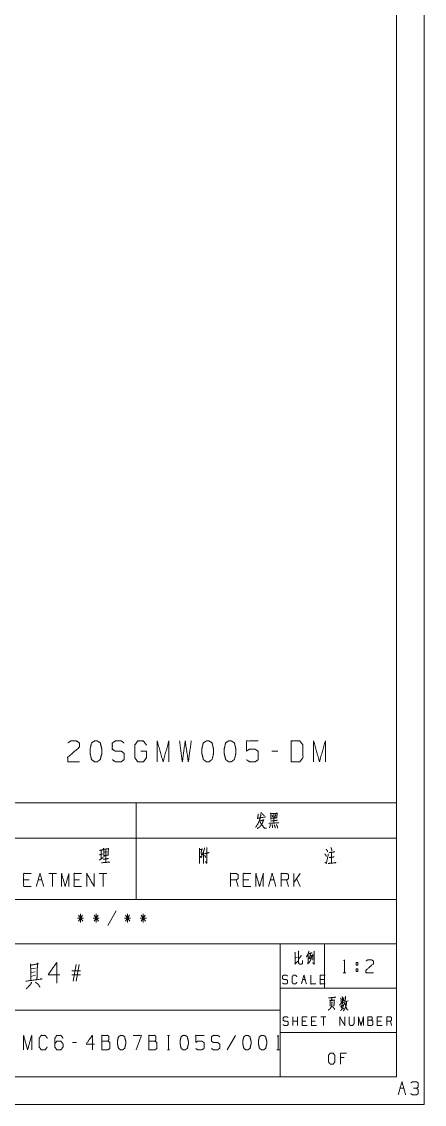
# Model space of a CAD drawing. Header units: millimetres. Extents: x 0 to 420, y 0 to 297.
# Drawn here: x 347.3 to 420, y 0 to 195.6 of the extents above; entities that cross this region are included whole.
import ezdxf

# ---------------------------------------------------------------- set-up
doc = ezdxf.new("R2010")
doc.units = ezdxf.units.MM
doc.layers.add('101', color=7, linetype='Continuous', true_color=0xffffff)

msp = doc.modelspace()

# ---------------------------------------------------------------- linework, layer by layer
at = {"layer": '101', "color": 133, "linetype": 'Continuous', "lineweight": 18}
for p, q in [((420, 0), (420, 297)), ((415, 5), (415, 292)), ((235, 37), (415, 37)), ((235, 29), (415, 29)), ((394, 29), (394, 5)), ((402, 29), (402, 21)), ((394, 21), (415, 21)), ((285, 17), (394, 17)), ((394, 13), (415, 13)), ((25, 5), (415, 5)), ((235, 5), (415, 5)), ((0, 0), (420, 0))]:
    msp.add_line(p, q, dxfattribs=at)
at = {"layer": '101', "color": 72, "linetype": 'Continuous', "lineweight": 18}
for p, q in [((393.53, 63.81), (392.47, 63.81)), ((338, 54.46), (368, 54.46)), ((368, 54.46), (415, 54.46)), ((368, 54.46), (368, 48.11)), ((415, 54.46), (415, 48.11)), ((392.8, 52.53), (392.8, 50.83)), ((338, 48.11), (368, 48.11)), ((368, 48.11), (415, 48.11)), ((368, 48.11), (368, 37)), ((415, 48.11), (415, 37)), ((362.27, 45.55), (362.75, 45.65)), ((362.5, 46.1), (362.48, 43.7)), ((403.26, 45.53), (403.26, 43.6)), ((353.56, 41.74), (352.21, 41.74)), ((352.88, 41.74), (352.88, 39.36)), ((362.66, 41.74), (361.32, 41.74)), ((361.99, 41.74), (361.99, 39.36)), ((397.58, 41.74), (396.41, 40.09)), ((396.41, 39.36), (396.41, 41.74)), ((348.67, 40.56), (347.66, 40.56)), ((350.27, 40.56), (350.94, 40.56)), ((357.77, 40.56), (356.76, 40.56)), ((386.37, 39.36), (386.04, 40.56)), ((388.31, 40.56), (387.31, 40.56)), ((392.19, 40.56), (392.87, 40.56)), ((395.48, 39.36), (395.14, 40.56)), ((397.58, 39.36), (396.91, 40.79)), ((338, 37), (368, 37)), ((368, 37), (415, 37)), ((358.49, 33.64), (357.38, 33.64)), ((358.3, 34.17), (357.58, 33.12)), ((357.58, 34.17), (358.32, 33.12)), ((357.93, 32.84), (357.93, 34.42)), ((361.32, 33.64), (360.21, 33.64)), ((361.13, 34.17), (360.4, 33.12)), ((360.4, 34.17), (361.15, 33.12)), ((360.76, 32.84), (360.76, 34.42)), ((364.35, 34.94), (362.86, 32.32)), ((366.98, 33.64), (365.87, 33.64)), ((366.06, 34.17), (366.8, 33.12)), ((366.78, 34.17), (366.06, 33.12)), ((366.41, 32.84), (366.41, 34.42)), ((369.81, 33.64), (368.7, 33.64)), ((369.61, 34.17), (368.89, 33.12)), ((368.89, 34.17), (369.63, 33.12)), ((369.24, 32.84), (369.24, 34.42)), ((396.78, 26.5), (397.1, 26.62)), ((349.79, 24.62), (348.98, 24.46)), ((348.98, 23.8), (349.76, 23.95)), ((357.94, 24.15), (356.35, 24.15)), ((356.6, 22.26), (357.13, 25.29)), ((357.69, 25.29), (357.16, 22.26)), ((405.37, 23.74), (405.8, 23.74)), ((407.69, 24.46), (407.69, 23.99)), ((407.69, 24.46), (408.02, 24.46)), ((349.79, 23.36), (348.98, 23.13)), ((357.94, 23.4), (356.35, 23.4)), ((398.04, 22.56), (398.48, 22.56)), ((401.88, 22.56), (401.21, 22.56)), ((404.78, 18.63), (405.57, 18.79)), ((405.68, 18.57), (406.23, 18.69)), ((396.24, 14.25), (396.24, 15.82)), ((397.13, 14.25), (397.13, 15.82)), ((402.22, 15.82), (401.33, 15.82)), ((401.78, 15.82), (401.78, 14.25)), ((397.13, 15.04), (396.24, 15.04)), ((398.6, 15.04), (397.94, 15.04)), ((400.3, 15.04), (399.63, 15.04)), ((412.18, 15.04), (411.51, 15.04)), ((414.1, 14.25), (413.88, 15.04)), ((373.63, 12.47), (374, 12.47)), ((373.83, 12.47), (373.83, 9.85)), ((385.88, 12.47), (384.4, 9.85)), ((357.23, 11.17), (356.49, 11.17)), ((373.63, 9.85), (374, 9.85)), ((393.39, 9.85), (393.86, 9.85)), ((405.52, 8.46), (404.84, 8.46)), ((415.62, 2.91), (416.3, 2.91))]:
    msp.add_line(p, q, dxfattribs=at)
for points, knots in [([(355.63, 65.31), (356.13, 65.66), (357.22, 65.66), (357.74, 65.31), (357.74, 64.56), (355.6, 62.67), (355.63, 61.92), (357.74, 61.92)], [0, 0, 0.069692, 0.192975, 0.265274, 0.350227, 0.674741, 0.759752, 1, 1]), ([(360.97, 61.92), (361.5, 62.32), (361.78, 63.42), (361.78, 64.17), (361.5, 65.31), (360.97, 65.66), (360.44, 65.66), (359.91, 65.31), (359.64, 64.17), (359.66, 63.42), (359.91, 62.32), (360.44, 61.92), (360.97, 61.92)], [0, 0, 0.067527, 0.183972, 0.260585, 0.380944, 0.446143, 0.500306, 0.565505, 0.685865, 0.76253, 0.878311, 0.945838, 1, 1]), ([(363.67, 62.28), (364.2, 61.92), (365.29, 61.92), (365.81, 62.32), (365.81, 63.42), (365.29, 63.81), (364.23, 63.81), (363.67, 64.17), (363.67, 65.31), (364.23, 65.66), (365.29, 65.66), (365.81, 65.31)], [0, 0, 0.068034, 0.184056, 0.254519, 0.372335, 0.442798, 0.555846, 0.62637, 0.748394, 0.818917, 0.931966, 1, 1]), ([(368.79, 63.81), (369.85, 63.81), (369.85, 62.67), (369.32, 61.92), (368.24, 61.92), (367.71, 62.67), (367.71, 64.92), (368.26, 65.66), (369.29, 65.66), (369.82, 64.92)], [0, 0, 0.103299, 0.214799, 0.304264, 0.410276, 0.499742, 0.718897, 0.809959, 0.910536, 1, 1]), ([(371.77, 61.92), (371.77, 65.66), (372.83, 61.92), (373.88, 65.66), (373.88, 61.92)], [0, 0, 0.245192, 0.5, 0.754808, 1, 1]), ([(375.8, 65.66), (376.31, 61.92), (376.83, 65.66), (377.39, 61.92), (377.92, 65.66)], [0, 0, 0.249746, 0.499742, 0.750003, 1, 1]), ([(381.15, 61.92), (381.68, 62.32), (381.95, 63.42), (381.95, 64.17), (381.68, 65.31), (381.15, 65.66), (380.62, 65.66), (380.09, 65.31), (379.81, 64.17), (379.84, 63.42), (380.09, 62.32), (380.62, 61.92), (381.15, 61.92)], [0, 0, 0.067524, 0.18397, 0.260583, 0.380942, 0.446139, 0.500306, 0.565502, 0.685862, 0.762528, 0.878309, 0.945833, 1, 1]), ([(385.18, 61.92), (385.71, 62.32), (385.99, 63.42), (385.99, 64.17), (385.71, 65.31), (385.18, 65.66), (384.65, 65.66), (384.12, 65.31), (383.85, 64.17), (383.87, 63.42), (384.12, 62.32), (384.65, 61.92), (385.18, 61.92)], [0, 0, 0.067527, 0.183972, 0.260585, 0.380944, 0.446143, 0.500306, 0.565505, 0.685865, 0.76253, 0.878311, 0.945838, 1, 1]), ([(387.88, 62.28), (388.41, 61.92), (389.5, 61.92), (390.02, 62.28), (390.02, 63.77), (389.5, 64.17), (388.41, 64.17), (387.88, 63.81), (387.88, 65.66), (390.02, 65.66)], [0, 0, 0.062226, 0.168345, 0.230571, 0.376816, 0.441264, 0.547383, 0.609609, 0.790491, 1, 1]), ([(395.98, 61.92), (397.54, 61.92), (398.09, 62.67), (398.09, 64.92), (397.54, 65.66), (395.98, 65.66), (395.98, 61.92)], [0, 0, 0.142134, 0.22716, 0.43179, 0.516817, 0.658951, 1, 1]), ([(400.01, 61.92), (400.01, 65.66), (401.07, 61.92), (402.13, 65.66), (402.13, 61.92)], [0, 0, 0.245192, 0.5, 0.754808, 1, 1]), ([(390.52, 52.78), (390.54, 52.57), (390.51, 52.48), (390.42, 52), (390.35, 51.68), (390.26, 51.38), (390.15, 51.1), (389.9, 50.6), (389.76, 50.38), (389.64, 50.2), (389.53, 50.08)], [0, 0, 0.068481, 0.104655, 0.269443, 0.382885, 0.489552, 0.590082, 0.780357, 0.870991, 0.944092, 1, 1]), ([(389.99, 52.48), (390.01, 52.33), (389.89, 51.63), (389.85, 51.68), (391.3, 51.93), (391.21, 51.93), (391.11, 51.9)], [0, 0, 0.058285, 0.332616, 0.356247, 0.923845, 0.957955, 1, 1]), ([(390.26, 51.25), (390.35, 51.23), (391, 51.38), (390.95, 51.45), (390.91, 51.28), (390.79, 50.87), (390.66, 50.62), (390.51, 50.38), (390.31, 50.18), (390.12, 50.02), (389.96, 49.93), (389.83, 49.83)], [0, 0, 0.031676, 0.263155, 0.294839, 0.356434, 0.500885, 0.597121, 0.69935, 0.795581, 0.880301, 0.945114, 1, 1]), ([(390.29, 51), (390.35, 50.98), (391.12, 49.9), (391.48, 49.9), (391.12, 49.95), (390.98, 50.08)], [0, 0, 0.025648, 0.606398, 0.761127, 0.917398, 1, 1]), ([(390.75, 52.5), (390.96, 52.3), (391.04, 52.2), (391.07, 52.13)], [0, 0, 0.586649, 0.833102, 1, 1]), ([(391.92, 50.78), (393.7, 50.87), (393.65, 50.9), (393.42, 50.85)], [0, 0, 0.858876, 0.887043, 1, 1]), ([(392.25, 52.68), (392.27, 52.48), (392.3, 51.5), (392.29, 51.68), (393.44, 51.78), (393.35, 51.8), (393.44, 52.7), (393.47, 52.6), (392.27, 52.53)], [0, 0, 0.041725, 0.244476, 0.281028, 0.520681, 0.53977, 0.7277, 0.749741, 1, 1]), ([(392.25, 51.2), (393.44, 51.33), (393.35, 51.33), (393.15, 51.3)], [0, 0, 0.807204, 0.867119, 1, 1]), ([(392.48, 52.28), (392.57, 52.08), (392.59, 51.93)], [0, 0, 0.591431, 1, 1]), ([(393.14, 52.38), (393.14, 52.25), (392.98, 51.78)], [0, 0, 0.199703, 1, 1]), ([(392.2, 50.58), (392.18, 50.4), (392.15, 50.23), (392.09, 50.13), (392, 50)], [0, 0, 0.283375, 0.571018, 0.753354, 1, 1]), ([(392.52, 50.55), (392.6, 50.18), (392.6, 49.98)], [0, 0, 0.658277, 1, 1]), ([(392.91, 50.5), (393.03, 50.18), (393.05, 50.1), (393.05, 49.93)], [0, 0, 0.579761, 0.708232, 1, 1]), ([(393.28, 50.6), (393.51, 50.1), (393.52, 50), (393.52, 49.93)], [0, 0, 0.757087, 0.896807, 1, 1]), ([(361.34, 45.87), (361.97, 46), (361.92, 46.03), (361.67, 45.93), (361.67, 44.38), (361.32, 44.15), (362.02, 44.6)], [0, 0, 0.171508, 0.187016, 0.257597, 0.667533, 0.778358, 1, 1]), ([(361.92, 45.23), (361.9, 45.23), (361.35, 45.1)], [0, 0, 0.030453, 1, 1]), ([(362.08, 46.28), (362.11, 46.08), (362.13, 45.45), (362.17, 44.75), (362.15, 44.93), (362.52, 45), (362.96, 45.02), (362.89, 45.05), (362.98, 46.3), (363, 46.22), (362.94, 46.2), (362.13, 46.08)], [0, 0, 0.0422, 0.172115, 0.317747, 0.354293, 0.432981, 0.524937, 0.540517, 0.800892, 0.816902, 0.829077, 1, 1]), ([(379.39, 46.3), (379.43, 46.05), (379.43, 43.55), (379.41, 43.78), (379.43, 43.95)], [0, 0, 0.080051, 0.872676, 0.944234, 1, 1]), ([(379.45, 46.03), (379.92, 46.1), (379.85, 46.18), (379.68, 45.45), (379.7, 45.35), (379.77, 45.23), (379.8, 45.1), (379.8, 44.8), (379.77, 44.68), (379.71, 44.58), (379.55, 44.77), (379.73, 44.63)], [0, 0, 0.176449, 0.214093, 0.486652, 0.523743, 0.576195, 0.62364, 0.733214, 0.78066, 0.821997, 0.915335, 1, 1]), ([(380.3, 46.38), (380.3, 46.2), (380.21, 45.9), (380.1, 45.58), (380, 45.33), (379.91, 45.15)], [0, 0, 0.134901, 0.375985, 0.639526, 0.848865, 1, 1]), ([(380.15, 45.7), (380.14, 43.53), (380.12, 43.73), (380.14, 43.88)], [0, 0, 0.860769, 0.940226, 1, 1]), ([(380.33, 45.28), (381.13, 45.5), (381.07, 45.5), (380.91, 45.43)], [0, 0, 0.783129, 0.833379, 1, 1]), ([(380.35, 45), (380.47, 44.77), (380.49, 44.63), (380.42, 44.9)], [0, 0, 0.371206, 0.589538, 1, 1]), ([(380.74, 46.4), (380.76, 46.22), (380.72, 43.8), (380.72, 43.65), (380.68, 43.55), (380.47, 43.88), (380.7, 43.6)], [0, 0, 0.048809, 0.721809, 0.763433, 0.792866, 0.900556, 1, 1]), ([(402.04, 45.25), (402.12, 45.15), (402.23, 45), (402.28, 44.9), (402.3, 44.8)], [0, 0, 0.250916, 0.596269, 0.80909, 1, 1]), ([(402.07, 43.78), (402.3, 43.5), (402.69, 45.25)], [0, 0, 0.166599, 1, 1]), ([(402.28, 46.1), (402.51, 45.78), (402.53, 45.62)], [0, 0, 0.724919, 1, 1]), ([(402.81, 45.5), (403.63, 45.6), (403.86, 45.62), (403.79, 45.65), (403.7, 45.6)], [0, 0, 0.667715, 0.856109, 0.917228, 1, 1]), ([(403.11, 46.4), (403.22, 46.22), (403.27, 46.05), (403.31, 45.95), (403.31, 45.8)], [0, 0, 0.317961, 0.602104, 0.766914, 1, 1]), ([(361.72, 43.65), (363.19, 43.78), (363.09, 43.8), (362.94, 43.75)], [0, 0, 0.850448, 0.913377, 1, 1]), ([(362.04, 44.3), (362.13, 44.3), (363, 44.43), (362.94, 44.43), (362.82, 44.4)], [0, 0, 0.077353, 0.843142, 0.889525, 1, 1]), ([(402.62, 43.53), (404.03, 43.65), (404, 43.7), (403.84, 43.63)], [0, 0, 0.856874, 0.893835, 1, 1]), ([(402.81, 44.6), (403.57, 44.7), (403.75, 44.73), (403.7, 44.75), (403.63, 44.73)], [0, 0, 0.710676, 0.876155, 0.930483, 1, 1]), ([(349, 39.36), (347.66, 39.36), (347.66, 41.74), (349, 41.74)], [0, 0, 0.26539, 0.73461, 1, 1]), ([(349.94, 39.36), (350.61, 41.74), (351.28, 39.36)], [0, 0, 0.499999, 1, 1]), ([(354.49, 39.36), (354.49, 41.74), (355.16, 39.36), (355.83, 41.74), (355.83, 39.36)], [0, 0, 0.245192, 0.500001, 0.754808, 1, 1]), ([(358.11, 39.36), (356.76, 39.36), (356.76, 41.74), (358.11, 41.74)], [0, 0, 0.26539, 0.73461, 1, 1]), ([(359.04, 39.36), (359.04, 41.74), (360.38, 39.36), (360.38, 41.74)], [0, 0, 0.317574, 0.682426, 1, 1]), ([(385.03, 39.36), (385.03, 41.74), (386.04, 41.74), (386.37, 41.51), (386.37, 40.79), (386.04, 40.56), (385.03, 40.56)], [0, 0, 0.400952, 0.571031, 0.639278, 0.761674, 0.829922, 1, 1]), ([(388.65, 39.36), (387.31, 39.36), (387.31, 41.74), (388.65, 41.74)], [0, 0, 0.26539, 0.73461, 1, 1]), ([(389.58, 39.36), (389.58, 41.74), (390.25, 39.36), (390.93, 41.74), (390.93, 39.36)], [0, 0, 0.245192, 0.499999, 0.754808, 1, 1]), ([(394.14, 39.36), (394.14, 41.74), (395.14, 41.74), (395.48, 41.51), (395.48, 40.79), (395.14, 40.56), (394.14, 40.56)], [0, 0, 0.400951, 0.571036, 0.639278, 0.761673, 0.829915, 1, 1]), ([(396.62, 27.47), (396.76, 27.35), (396.68, 27.39), (396.71, 25.4), (396.62, 25.32), (397.17, 25.88)], [0, 0, 0.060255, 0.090729, 0.71461, 0.752496, 1, 1]), ([(397.22, 27.7), (397.34, 27.55), (397.29, 27.59), (397.29, 26.72), (397.29, 26.04), (397.29, 25.94), (397.31, 25.54), (397.35, 25.44), (397.41, 25.38), (397.54, 25.34), (397.8, 25.36), (397.99, 25.42), (398.01, 25.44), (397.98, 25.98)], [0, 0, 0.050887, 0.067371, 0.30486, 0.491459, 0.519732, 0.627242, 0.657953, 0.681265, 0.71898, 0.791172, 0.845841, 0.852765, 1, 1]), ([(399.18, 27.7), (399.16, 27.59), (398.99, 27.14), (398.84, 26.87), (398.72, 26.62)], [0, 0, 0.089072, 0.504979, 0.766001, 1, 1]), ([(400.07, 27.68), (400.13, 27.59), (400.1, 27.57), (400.12, 25.52), (400.12, 25.5), (400.1, 25.38), (400.07, 25.34), (399.84, 25.65), (400.07, 25.36), (400.1, 25.44)], [0, 0, 0.031372, 0.042462, 0.676473, 0.682877, 0.721567, 0.737252, 0.857566, 0.97283, 1, 1]), ([(348.95, 25.13), (350.29, 25.41), (350.18, 25.53), (350.15, 25.21), (350.09, 23.76), (350.06, 22.57)], [0, 0, 0.304379, 0.340594, 0.411142, 0.736398, 1, 1]), ([(354.18, 23.4), (352.07, 23.4), (353.65, 25.65), (353.65, 21.91)], [0, 0, 0.245869, 0.565294, 1, 1]), ([(397.29, 26.23), (397.72, 26.77), (397.79, 26.95)], [0, 0, 0.77398, 1, 1]), ([(399.02, 27.14), (399, 25.38), (398.99, 25.5), (398.99, 25.52), (399, 25.71)], [0, 0, 0.841012, 0.900786, 0.910681, 1, 1]), ([(399.43, 27.22), (399.44, 27.18), (399.37, 26.89), (399.3, 26.62), (399.22, 26.43), (399.16, 26.29)], [0, 0, 0.044891, 0.350478, 0.63559, 0.840224, 1, 1]), ([(399.43, 26.83), (399.72, 26.89), (399.69, 26.95), (399.66, 26.72), (399.6, 26.52), (399.57, 26.35), (399.52, 26.19), (399.44, 26.04), (399.37, 25.88), (399.3, 25.75), (399.22, 25.61), (399.16, 25.54)], [0, 0, 0.158182, 0.194476, 0.315843, 0.429568, 0.518472, 0.611327, 0.697145, 0.792857, 0.869066, 0.954883, 1, 1]), ([(399.19, 27.28), (399.22, 27.26), (399.25, 27.26), (399.76, 27.39), (399.72, 27.39), (399.65, 27.35)], [0, 0, 0.049781, 0.090425, 0.822292, 0.883256, 1, 1]), ([(399.28, 26.52), (399.41, 26.39), (399.44, 26.29)], [0, 0, 0.6273, 1, 1]), ([(399.85, 27.12), (399.88, 27.08), (399.85, 27.06), (399.85, 26.06), (399.84, 26.17), (399.85, 26.29)], [0, 0, 0.038712, 0.066084, 0.824707, 0.904517, 1, 1]), ([(405.44, 25.91), (405.59, 26.11), (405.59, 23.74)], [0, 0, 0.093487, 1, 1]), ([(407.69, 25.16), (407.69, 25.64), (408.02, 25.64), (408.02, 25.16), (407.69, 25.16)], [0, 0, 0.292916, 0.5, 0.792916, 1, 1]), ([(409.47, 25.89), (409.78, 26.11), (410.47, 26.11), (410.81, 25.89), (410.81, 25.41), (409.45, 24.21), (409.47, 23.74), (410.81, 23.74)], [0, 0, 0.069688, 0.192972, 0.265273, 0.350226, 0.674741, 0.759753, 1, 1]), ([(348.87, 25.41), (348.92, 25.13), (348.95, 22.46)], [0, 0, 0.095036, 1, 1]), ([(408.02, 24.46), (408.02, 23.99), (407.69, 23.99)], [0, 0, 0.585831, 1, 1]), ([(348.03, 22.26), (350.98, 22.65), (350.87, 22.69), (350.68, 22.65)], [0, 0, 0.90379, 0.939645, 1, 1]), ([(349.09, 22.06), (349.06, 21.94), (348.81, 21.59), (348.45, 21.2), (348.12, 20.88)], [0, 0, 0.07833, 0.358444, 0.703632, 1, 1]), ([(349.81, 22.06), (350.2, 21.75), (350.4, 21.55), (350.48, 21.39), (350.59, 21.2)], [0, 0, 0.423748, 0.657988, 0.808738, 1, 1]), ([(394.41, 21.91), (394.63, 21.76), (395.09, 21.76), (395.31, 21.93), (395.31, 22.39), (395.09, 22.56), (394.64, 22.56), (394.41, 22.71), (394.41, 23.19), (394.64, 23.34), (395.09, 23.34), (395.31, 23.19)], [0, 0, 0.068029, 0.184052, 0.254519, 0.372336, 0.442804, 0.555843, 0.62637, 0.748396, 0.818923, 0.931962, 1, 1]), ([(397, 22.08), (396.77, 21.76), (396.34, 21.76), (396.12, 22.08), (396.12, 23.02), (396.34, 23.34), (396.78, 23.34), (397.01, 23.02)], [0, 0, 0.114571, 0.243364, 0.357935, 0.638587, 0.753157, 0.885429, 1, 1]), ([(397.81, 21.76), (398.26, 23.34), (398.7, 21.76)], [0, 0, 0.499998, 1, 1]), ([(399.51, 23.34), (399.51, 21.76), (400.4, 21.76)], [0, 0, 0.638737, 1, 1]), ([(402.1, 21.76), (401.21, 21.76), (401.21, 23.34), (402.1, 23.34)], [0, 0, 0.265388, 0.734612, 1, 1]), ([(403.31, 18.53), (403.34, 18.4), (403.33, 18.36), (403.31, 18.07), (403.27, 17.82), (403.23, 17.68), (403.15, 17.53), (403.07, 17.39), (402.92, 17.22), (402.77, 17.1), (402.66, 17.04)], [0, 0, 0.073225, 0.098424, 0.26494, 0.409696, 0.496582, 0.589746, 0.686975, 0.813798, 0.923947, 1, 1]), ([(402.68, 19.23), (404.03, 19.37), (403.97, 19.39), (403.83, 19.37)], [0, 0, 0.865805, 0.905503, 1, 1]), ([(402.95, 18.9), (402.98, 18.73), (402.99, 18.3), (402.99, 17.72), (402.98, 17.8), (402.98, 17.95)], [0, 0, 0.119124, 0.427226, 0.837796, 0.897358, 1, 1]), ([(402.98, 18.73), (403.77, 18.86), (403.72, 18.9), (403.71, 18.55), (403.71, 18.17), (403.69, 17.95), (403.68, 17.76), (403.67, 17.84), (403.69, 18.03)], [0, 0, 0.351984, 0.378534, 0.533493, 0.697426, 0.797814, 0.880033, 0.917028, 1, 1]), ([(403.3, 19.29), (403.33, 19.17), (403.23, 18.77)], [0, 0, 0.238945, 1, 1]), ([(403.39, 17.68), (403.59, 17.49), (403.71, 17.37), (403.77, 17.28), (403.81, 17.12), (403.72, 17.32)], [0, 0, 0.292982, 0.473564, 0.580848, 0.762106, 1, 1]), ([(405.19, 18.65), (405.05, 18.42), (404.92, 18.21), (404.79, 18.05), (404.66, 17.9)], [0, 0, 0.287233, 0.555137, 0.786183, 1, 1]), ([(404.78, 17.72), (405.41, 17.86), (405.42, 18.05), (405.42, 17.97), (405.35, 17.72), (405.25, 17.45), (405.14, 17.24), (405.03, 17.12), (404.92, 16.99), (404.85, 16.93)], [0, 0, 0.304469, 0.392577, 0.431617, 0.55371, 0.68947, 0.798366, 0.878841, 0.95475, 1, 1]), ([(404.86, 19.21), (405, 18.98), (405.03, 18.84)], [0, 0, 0.640218, 1, 1]), ([(405.16, 18.07), (405, 17.49), (405.1, 17.45), (405.22, 17.41), (405.33, 17.35), (405.48, 17.26)], [0, 0, 0.529111, 0.626299, 0.735529, 0.852099, 1, 1]), ([(405.17, 19.48), (405.2, 19.33), (405.2, 18.19), (405.17, 18.34), (405.2, 18.46)], [0, 0, 0.094654, 0.823642, 0.918295, 1, 1]), ([(405.2, 18.61), (405.38, 18.48), (405.46, 18.38)], [0, 0, 0.613114, 1, 1]), ([(405.46, 19.33), (405.46, 19.23), (405.35, 18.75)], [0, 0, 0.174306, 1, 1]), ([(405.98, 18.57), (405.93, 18.21), (405.89, 17.97), (405.85, 17.76), (405.79, 17.57), (405.67, 17.32), (405.57, 17.14), (405.45, 16.97), (405.36, 16.89)], [0, 0, 0.194372, 0.332632, 0.448613, 0.555646, 0.70616, 0.822691, 0.933849, 1, 1]), ([(405.77, 19.52), (405.77, 19.39), (405.76, 19.17), (405.71, 18.88), (405.67, 18.57), (405.61, 18.32), (405.54, 18.09), (405.52, 18.03)], [0, 0, 0.081859, 0.232245, 0.425429, 0.632112, 0.800316, 0.957949, 1, 1]), ([(405.65, 18.3), (405.68, 18.26), (405.83, 17.68), (405.93, 17.41), (406.04, 17.12), (406.06, 17.06), (406.28, 17.08), (406.06, 17.1), (405.99, 17.22)], [0, 0, 0.026719, 0.341744, 0.493482, 0.655463, 0.691641, 0.807838, 0.924035, 1, 1]), ([(394.53, 14.4), (394.75, 14.25), (395.21, 14.25), (395.43, 14.41), (395.43, 14.88), (395.21, 15.04), (394.76, 15.04), (394.53, 15.19), (394.53, 15.67), (394.76, 15.82), (395.21, 15.82), (395.43, 15.67)], [0, 0, 0.068036, 0.184055, 0.25452, 0.372334, 0.442799, 0.555845, 0.626371, 0.748393, 0.818918, 0.931964, 1, 1]), ([(398.83, 14.25), (397.94, 14.25), (397.94, 15.82), (398.83, 15.82)], [0, 0, 0.265394, 0.734606, 1, 1]), ([(400.52, 14.25), (399.63, 14.25), (399.63, 15.82), (400.52, 15.82)], [0, 0, 0.265394, 0.734606, 1, 1]), ([(404.73, 14.25), (404.73, 15.82), (405.62, 14.25), (405.62, 15.82)], [0, 0, 0.317573, 0.682427, 1, 1]), ([(406.42, 15.82), (406.42, 14.56), (406.63, 14.25), (407.08, 14.25), (407.31, 14.56), (407.31, 15.82)], [0, 0, 0.337149, 0.438598, 0.557784, 0.662851, 1, 1]), ([(408.12, 14.25), (408.12, 15.82), (408.56, 14.25), (409.01, 15.82), (409.01, 14.25)], [0, 0, 0.245192, 0.5, 0.754808, 1, 1]), ([(409.82, 15.19), (409.82, 15.82), (410.48, 15.82), (410.59, 15.67), (410.59, 15.36), (410.48, 15.19), (409.82, 15.19), (409.82, 14.25), (410.47, 14.25), (410.7, 14.4), (410.7, 15.04), (410.48, 15.19)], [0, 0, 0.115916, 0.238849, 0.272472, 0.33043, 0.366587, 0.48952, 0.663395, 0.784172, 0.83349, 0.952457, 1, 1]), ([(412.4, 14.25), (411.51, 14.25), (411.51, 15.82), (412.4, 15.82)], [0, 0, 0.265394, 0.734606, 1, 1]), ([(413.21, 14.25), (413.21, 15.82), (413.88, 15.82), (414.1, 15.67), (414.1, 15.19), (413.88, 15.04), (413.21, 15.04)], [0, 0, 0.400946, 0.571033, 0.639276, 0.76167, 0.829914, 1, 1]), ([(347.63, 9.85), (347.63, 12.47), (348.37, 9.85), (349.11, 12.47), (349.11, 9.85)], [0, 0, 0.245192, 0.5, 0.754808, 1, 1]), ([(351.92, 10.37), (351.55, 9.85), (350.83, 9.85), (350.46, 10.37), (350.46, 11.94), (350.83, 12.47), (351.57, 12.47), (351.94, 11.94)], [0, 0, 0.114569, 0.243366, 0.357935, 0.638584, 0.753153, 0.885431, 1, 1]), ([(353.29, 10.9), (353.64, 11.42), (354.4, 11.42), (354.77, 10.9), (354.77, 10.37), (354.4, 9.85), (353.64, 9.85), (353.29, 10.37), (353.29, 11.94), (353.64, 12.47), (354.4, 12.47), (354.77, 11.94)], [0, 0, 0.076963, 0.169761, 0.248073, 0.312018, 0.390331, 0.483128, 0.560091, 0.751927, 0.82889, 0.921688, 1, 1]), ([(360.43, 10.9), (358.94, 10.9), (360.06, 12.47), (360.06, 9.85)], [0, 0, 0.245868, 0.565293, 1, 1]), ([(361.77, 11.42), (361.77, 12.47), (362.88, 12.47), (363.06, 12.22), (363.06, 11.7), (362.88, 11.42), (361.77, 11.42), (361.77, 9.85), (362.86, 9.85), (363.24, 10.1), (363.24, 11.17), (362.88, 11.42)], [0, 0, 0.115917, 0.238847, 0.272469, 0.330428, 0.366584, 0.489513, 0.663389, 0.784162, 0.833485, 0.952453, 1, 1]), ([(365.52, 9.85), (365.89, 10.12), (366.08, 10.9), (366.08, 11.42), (365.89, 12.22), (365.52, 12.47), (365.15, 12.47), (364.78, 12.22), (364.58, 11.42), (364.6, 10.9), (364.78, 10.12), (365.15, 9.85), (365.52, 9.85)], [0, 0, 0.06753, 0.183974, 0.260586, 0.380945, 0.446147, 0.500311, 0.565508, 0.685867, 0.762531, 0.878311, 0.945836, 1, 1]), ([(367.98, 9.85), (368.91, 12.47), (367.43, 12.47)], [0, 0, 0.652466, 1, 1]), ([(370.26, 11.42), (370.26, 12.47), (371.37, 12.47), (371.55, 12.22), (371.55, 11.7), (371.37, 11.42), (370.26, 11.42), (370.26, 9.85), (371.35, 9.85), (371.72, 10.1), (371.72, 11.17), (371.37, 11.42)], [0, 0, 0.115917, 0.238847, 0.272469, 0.330428, 0.366584, 0.489513, 0.663389, 0.784162, 0.833485, 0.952453, 1, 1]), ([(376.83, 9.85), (377.2, 10.12), (377.4, 10.9), (377.4, 11.42), (377.2, 12.22), (376.83, 12.47), (376.46, 12.47), (376.09, 12.22), (375.9, 11.42), (375.92, 10.9), (376.09, 10.12), (376.46, 9.85), (376.83, 9.85)], [0, 0, 0.067525, 0.183969, 0.260581, 0.380939, 0.446136, 0.500306, 0.565503, 0.685861, 0.762526, 0.878305, 0.94583, 1, 1]), ([(378.72, 10.1), (379.1, 9.85), (379.86, 9.85), (380.23, 10.1), (380.23, 11.14), (379.86, 11.42), (379.1, 11.42), (378.72, 11.17), (378.72, 12.47), (380.23, 12.47)], [0, 0, 0.062228, 0.168343, 0.230571, 0.376816, 0.441265, 0.547381, 0.609609, 0.790491, 1, 1]), ([(381.55, 10.1), (381.92, 9.85), (382.68, 9.85), (383.06, 10.12), (383.06, 10.9), (382.68, 11.17), (381.94, 11.17), (381.55, 11.42), (381.55, 12.22), (381.94, 12.47), (382.68, 12.47), (383.06, 12.22)], [0, 0, 0.068036, 0.184054, 0.254519, 0.372335, 0.4428, 0.555843, 0.62637, 0.748394, 0.818921, 0.931964, 1, 1]), ([(388.15, 9.85), (388.52, 10.12), (388.71, 10.9), (388.71, 11.42), (388.52, 12.22), (388.15, 12.47), (387.78, 12.47), (387.41, 12.22), (387.21, 11.42), (387.23, 10.9), (387.41, 10.12), (387.78, 9.85), (388.15, 9.85)], [0, 0, 0.067525, 0.18397, 0.260581, 0.38094, 0.446137, 0.500301, 0.565503, 0.685862, 0.762526, 0.878306, 0.945836, 1, 1]), ([(390.98, 9.85), (391.35, 10.12), (391.54, 10.9), (391.54, 11.42), (391.35, 12.22), (390.98, 12.47), (390.61, 12.47), (390.23, 12.22), (390.04, 11.42), (390.06, 10.9), (390.23, 10.12), (390.61, 9.85), (390.98, 9.85)], [0, 0, 0.067525, 0.183971, 0.260584, 0.380944, 0.446141, 0.500306, 0.565504, 0.685864, 0.762529, 0.87831, 0.945835, 1, 1]), ([(393.47, 12.25), (393.63, 12.47), (393.63, 9.85)], [0, 0, 0.093489, 1, 1]), ([(402.99, 7.28), (403.55, 7.28), (403.83, 7.68), (403.83, 8.86), (403.55, 9.25), (402.99, 9.25), (402.7, 8.86), (402.7, 7.68), (402.99, 7.28)], [0, 0, 0.102683, 0.191619, 0.409477, 0.498413, 0.601096, 0.691619, 0.909477, 1, 1]), ([(404.84, 7.28), (404.84, 9.25), (405.95, 9.25)], [0, 0, 0.638735, 1, 1]), ([(415.29, 1.71), (415.96, 4.09), (416.63, 1.71)], [0, 0, 0.500001, 1, 1]), ([(418.57, 2.91), (418.91, 3.14), (418.91, 3.86), (418.57, 4.09), (417.88, 4.09), (417.55, 3.86)], [0, 0, 0.153882, 0.429856, 0.583738, 0.846131, 1, 1]), ([(417.57, 1.94), (417.88, 1.71), (418.57, 1.71), (418.91, 1.94), (418.91, 2.66), (418.57, 2.91), (418.06, 2.91)], [0, 0, 0.124113, 0.34368, 0.472446, 0.703378, 0.83674, 1, 1])]:
    msp.add_open_spline(points, degree=1, knots=knots, dxfattribs=at)
msp.add_open_spline([(391.86, 39.36), (392.53, 41.74), (393.2, 39.36)], degree=1, dxfattribs=at)

doc.saveas('drawing.dxf')
